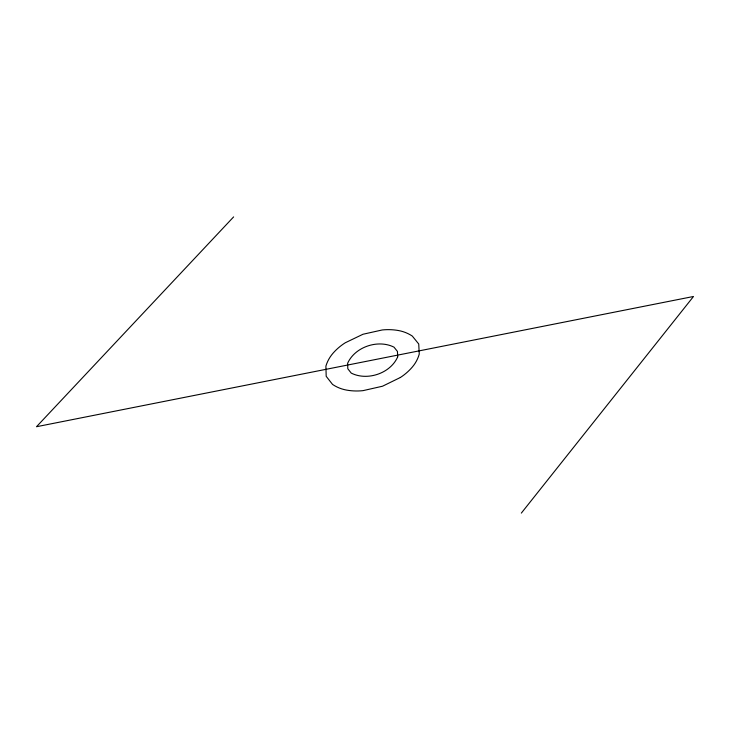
<?xml version="1.0" encoding="UTF-8"?>
<svg xmlns="http://www.w3.org/2000/svg" width="730" height="730" viewBox="0 0 730 730"><rect width="100%" height="100%" fill="white"/><g stroke="black" fill="none" stroke-linecap="round" stroke-linejoin="round"><path stroke-width="1.09" d="M521.339 513.099L693.5 296.48L36.5 426.721L233.618 216.901M397.704 356.842C390.495 373.441 367.226 381.197 351.23 373.094L347.809 368.76L347.617 363.312C354.935 346.841 378.021 339.131 393.999 347.151L397.448 351.431L397.704 356.842M400.332 377.51L382.511 386.225L362.993 390.65A56.009 54.029 1.7 0 1 346.668 390.112A35.934 34.83 0.8 0 1 332.551 384.427L326.191 376.306L325.899 366.113A36.099 35.168 2.4 0 1 333.108 353.128A56.703 55.407 7 0 1 345.263 342.772L363.002 334.249L382.246 329.96A56.639 55.243 10.3 0 1 398.315 330.507A35.98 34.921 9.8 0 1 412.286 336.055L418.737 344.003L419.257 354.059A35.806 34.602 7.3 0 1 412.34 367.035A55.927 53.892 4.1 0 1 400.332 377.51"/></g></svg>
